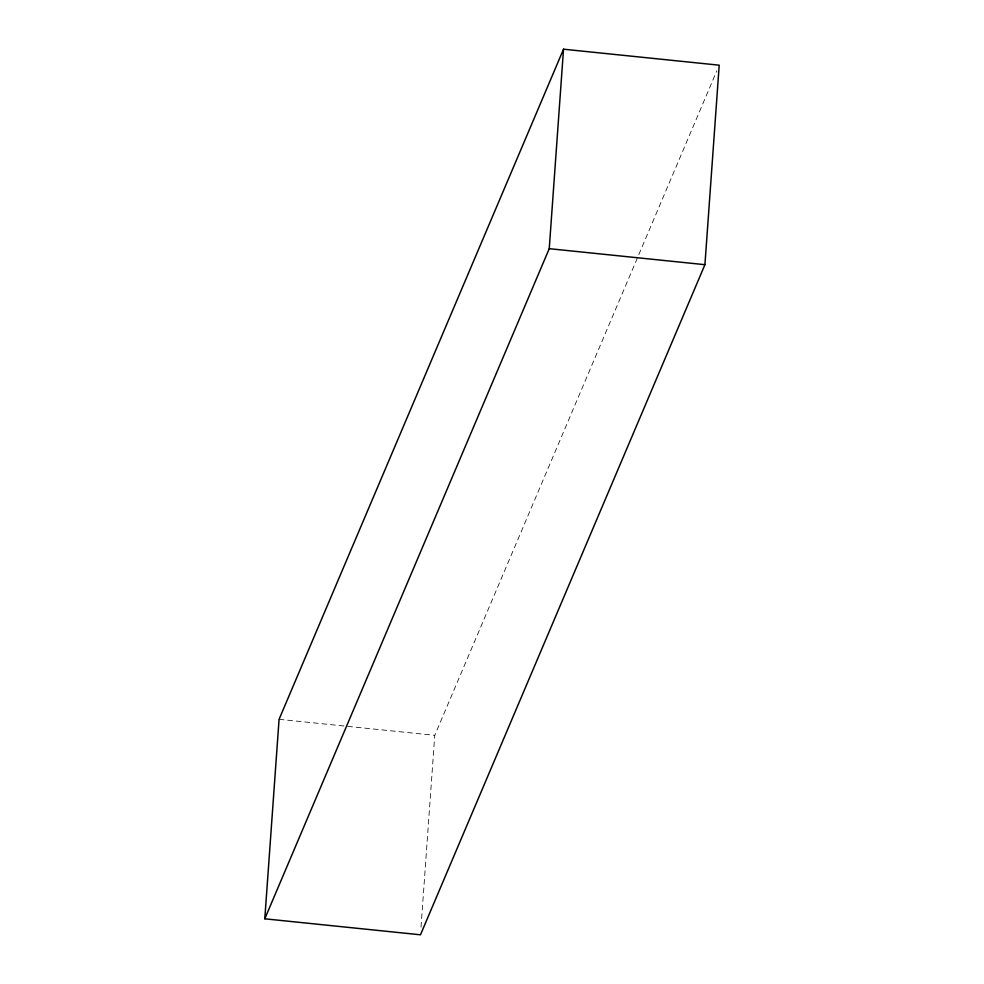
<?xml version="1.0" encoding="UTF-8"?>
<svg xmlns="http://www.w3.org/2000/svg" width="984" height="984" viewBox="0 0 984 984"><rect width="100%" height="100%" fill="white"/><g stroke="black" fill="none" stroke-linecap="round" stroke-linejoin="round"><path stroke-width="0.74" stroke-dasharray="4.92 3.69" d="M421.017 927.186L434.756 735.319L716.807 70.848M279.075 719.316L434.756 735.319"/><path stroke-width="1.48" d="M264.794 918.81L279.075 719.316L563.524 49.2L719.206 65.19L704.925 264.684L420.476 934.8L264.794 918.81L549.244 248.681L563.524 49.2M549.244 248.681L704.925 264.684"/></g></svg>
